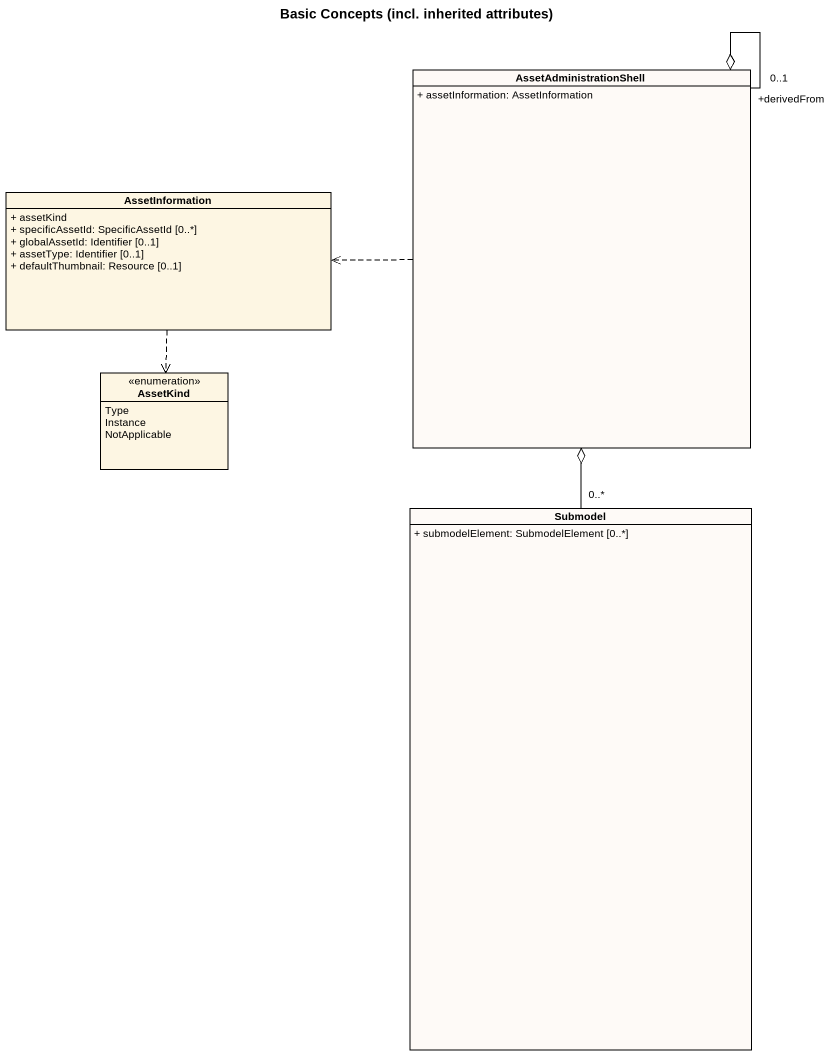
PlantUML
@startuml
title Basic Concepts (incl. inherited attributes)
hide circle
hide empty members
skinparam classAttributeIconSize 0
class AssetAdministrationShell #FEFAF7 {
  + assetInformation: AssetInformation
}
class AssetInformation {
  + assetKind
  + specificAssetId: SpecificAssetId [0..*]
  + globalAssetId: Identifier [0..1]
  + assetType: Identifier [0..1]
  + defaultThumbnail: Resource [0..1]
}
enum AssetKind {
  Type
  Instance
  NotApplicable
}
class Submodel #FEFAF7 {
  + submodelElement: SubmodelElement [0..*]
}
AssetAdministrationShell "+derivedFrom\n0..1" --o AssetAdministrationShell
AssetAdministrationShell .left.> AssetInformation
AssetInformation ..> AssetKind
Submodel "0..*" -up-o AssetAdministrationShell
@enduml
